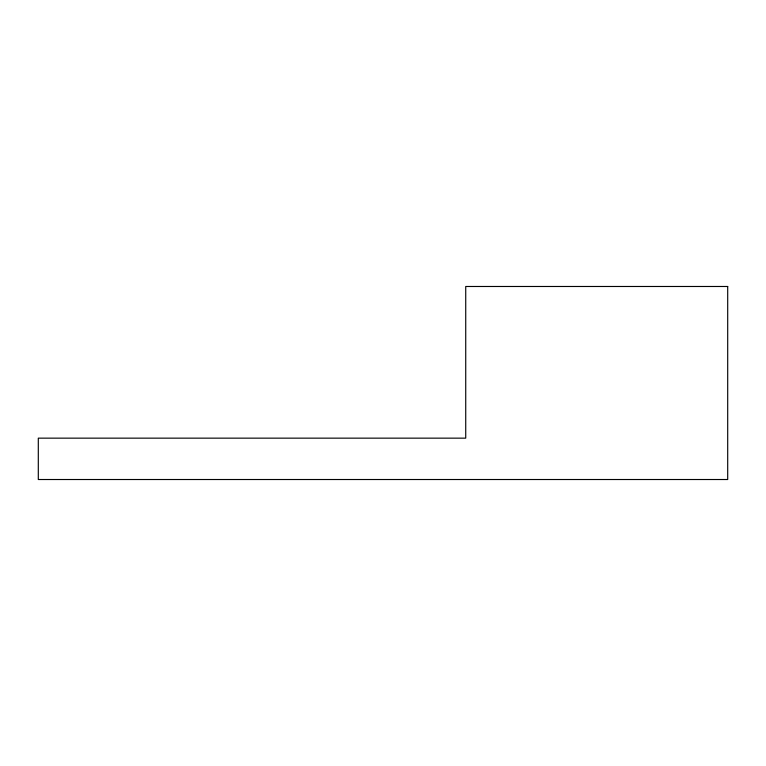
<?xml version="1.0" encoding="UTF-8"?>
<svg xmlns="http://www.w3.org/2000/svg" width="766" height="766" viewBox="0 0 766 766"><rect width="100%" height="100%" fill="white"/><g stroke="black" fill="none" stroke-linecap="round" stroke-linejoin="round"><path stroke-width="1.15" d="M727.7 286.484L465.728 286.484L465.728 438.152L38.3 438.152L38.3 479.516L727.7 479.516L727.7 286.484"/></g></svg>
